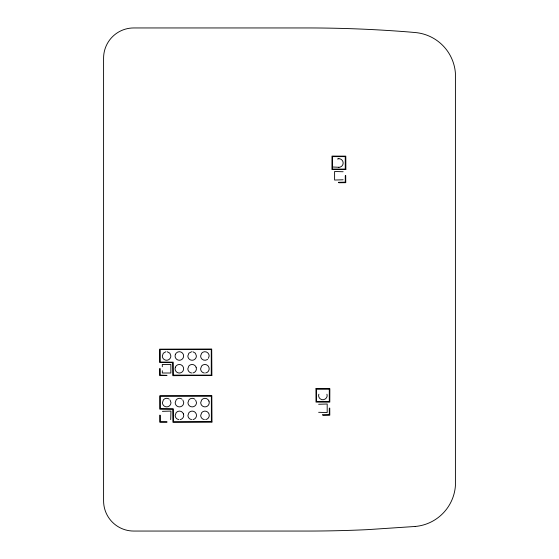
<?xml version="1.0" encoding="UTF-8"?>
<svg xmlns="http://www.w3.org/2000/svg" width="559" height="559" viewBox="0 0 559 559"><rect width="100%" height="100%" fill="white"/><g stroke="black" fill="none" stroke-linecap="round" stroke-linejoin="round"><path stroke-width="0.84" d="M318.896 394.221L318.693 394.78A4.262 4.262 0 0 0 320.16 398.791C323.179 401.565 328.482 398.057 326.938 394.221M208.416 358.284L209.157 355.957L208.898 354.49A4.276 4.276 0 0 0 201.61 353.239L200.611 355.992A4.276 4.276 0 0 0 207.019 359.696L207.578 359.22M165.841 351.751L163.312 353.211L162.313 355.992A4.276 4.276 0 0 0 166.603 360.262A4.276 4.276 0 0 0 170.858 355.957L169.859 353.211L167.211 351.751M192.869 372.958L194.252 372.455A4.276 4.276 0 0 0 196.391 368.723L196.132 367.256M205.635 372.958L207.019 372.455A4.276 4.276 0 0 0 209.157 368.723L208.898 367.256A4.276 4.276 0 0 0 201.61 365.977L200.611 368.758A4.276 4.276 0 0 0 204.133 372.965L204.384 372.965M337.433 158.98L338.859 158.728M333.108 167.022L338.887 167.274M191.618 351.751L188.844 353.211L187.845 355.992A4.276 4.276 0 0 0 192.135 360.262A4.276 4.276 0 0 0 196.391 355.957L195.391 353.211L192.869 351.751M191.618 372.965L191.374 372.965A4.276 4.276 0 0 1 187.831 368.751L188.844 365.977A4.276 4.276 0 0 1 196.132 367.256M170.705 419.627L170.956 411.082L162.417 411.333M204.356 419.585L202.847 419.075A4.276 4.276 0 0 1 200.709 415.379L201.715 412.598A4.276 4.276 0 0 1 208.996 413.912L209.255 415.344A4.276 4.276 0 0 1 205.726 419.585M191.59 419.585L190.081 419.075A4.283 4.283 0 0 1 187.95 415.379L188.949 412.598A4.276 4.276 0 0 1 196.23 413.912L196.488 415.344A4.276 4.276 0 0 1 192.96 419.585M178.824 419.585L177.315 419.075A4.276 4.276 0 0 1 175.177 415.379L176.183 412.598A4.276 4.276 0 0 1 183.464 413.912M194.728 399.196L194.357 398.874A4.276 4.276 0 0 0 188.942 399.867L187.95 402.613A4.276 4.276 0 0 0 192.24 406.882A4.276 4.276 0 0 0 196.495 402.578L195.629 400.069M181.961 399.196L181.591 398.874A4.276 4.276 0 0 0 176.176 399.867L175.184 402.613A4.276 4.276 0 0 0 179.474 406.882A4.276 4.276 0 0 0 183.729 402.578L182.863 400.069M169.202 399.196L168.825 398.874A4.276 4.276 0 0 0 163.41 399.867L162.417 402.613A4.276 4.276 0 0 0 166.708 406.882A4.276 4.276 0 0 0 170.963 402.578L170.097 400.069M208.996 401.11L209.255 402.578A4.276 4.276 0 0 1 204.999 406.882A4.276 4.276 0 0 1 200.709 402.613L201.715 399.832A4.276 4.276 0 0 1 209.003 401.145M183.464 413.877L183.722 415.344A4.276 4.276 0 0 1 180.194 419.585M343.142 171.746L334.603 171.494L334.603 180.04L343.142 179.788M318.644 404.262L327.19 404.01L327.19 412.556L318.644 412.304M162.313 366.725L162.313 364.461L170.858 364.461L170.858 373.007L162.313 373.007L162.313 370.75M338.824 158.693A4.304 4.304 0 0 1 343.156 162.983A4.304 4.304 0 0 1 338.852 167.309M322.655 414.82L322.913 415.274L329.796 415.204L329.754 408.021L329.3 408.287L329.3 414.666L322.655 414.82M175.337 354.49L175.079 355.992A4.276 4.276 0 0 0 179.369 360.262A4.276 4.276 0 0 0 183.625 355.957L183.366 354.49A4.276 4.276 0 0 0 176.078 353.239L175.337 354.49M175.337 367.256L175.079 368.758A4.276 4.276 0 0 0 179.369 373.028A4.276 4.276 0 0 0 183.625 368.723L183.366 367.256A4.276 4.276 0 0 0 176.078 365.977L175.337 367.256M338.614 182.304L338.873 182.751L345.755 182.681L345.707 175.505L345.259 175.764L345.259 182.15L338.614 182.304M166.882 375.369L159.671 375.62L159.671 368.542L160.181 368.633L160.202 375.117L166.882 375.369M166.98 421.989L159.769 422.241L159.769 415.169L160.286 415.253L160.3 421.738L166.98 421.989M345.86 169.384L331.955 169.58L331.997 156.087L345.804 156.143L345.86 169.384M315.961 388.708L316.003 402.096L329.796 402.131L329.845 388.666L315.961 388.708M211.868 375.417L172.843 375.69L172.668 362.651L159.671 362.546L159.629 349.158L211.714 349.026L211.868 375.417M211.973 422.045L172.941 422.311L172.766 409.279L159.769 409.167L159.734 395.779L211.819 395.646L211.973 422.045M415.204 526.466L367.71 529.632A1271.48 1271.48 0 0 1 307.527 531.05L133.748 531.05A30.158 30.158 0 0 1 103.59 500.892L103.59 58.108A30.158 30.158 0 0 1 133.748 27.95L307.527 27.95A1277.427 1277.427 0 0 1 407.756 31.891L415.204 32.534A44.14 44.14 0 0 1 455.41 73.18L455.41 485.813A44.147 44.147 0 0 1 415.204 526.466M345.259 156.618L332.493 156.618L332.493 169.084L345.259 169.084L345.259 156.618M211.267 349.585L160.202 349.585L160.202 362.05L173.199 362.162L173.269 375.117L211.267 375.117L211.267 349.585M329.3 389.134L316.534 389.134L316.534 401.6L329.3 401.6L329.3 389.134M211.365 396.205L160.3 396.205L160.3 408.671L173.304 408.783L173.374 421.738L211.365 421.738L211.365 396.205"/></g></svg>
